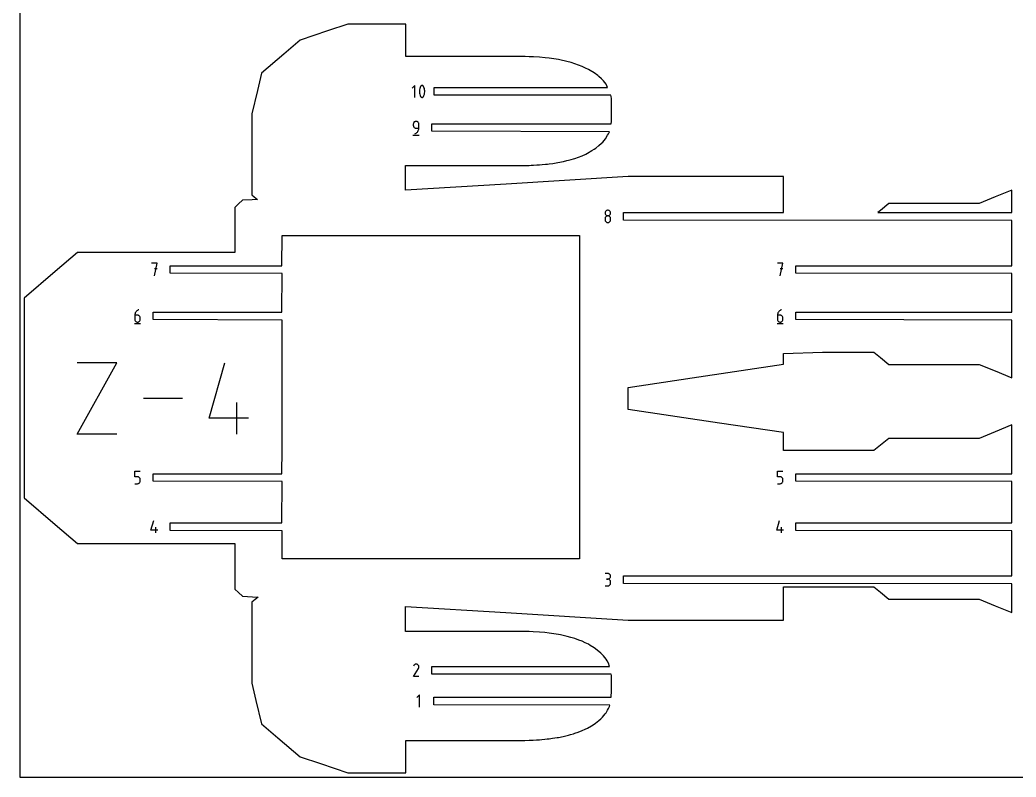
# Model space of a CAD drawing. Extents: x 0 to 900, y 0 to 1000.
# Drawn here: x 0 to 385.2, y 0 to 292.6 of the extents above; entities that cross this region are included whole.
import ezdxf

# ---------------------------------------------------------------- set-up
doc = ezdxf.new("R2010")
doc.units = 0

msp = doc.modelspace()

# ---------------------------------------------------------------- linework, layer by layer
at = {"layer": 'annotation', "color": 1}
for p, q in [((152.740713, 267.288443), (151.714135, 266.261575)), ((152.740713, 262.670723), (152.740713, 267.288443)), ((154.60532, 266.078199), (154.516815, 265.641209)), ((154.738079, 266.506532), (154.60532, 266.078199)), ((154.91509, 266.922794), (154.738079, 266.506532)), ((154.974699, 267.021921), (154.91509, 266.922794)), ((154.91509, 266.922794), (154.91509, 266.922794)), ((155.048988, 267.106394), (154.974699, 267.021921)), ((155.135497, 267.175397), (155.048988, 267.106394)), ((155.231765, 267.228112), (155.135497, 267.175397)), ((155.335334, 267.263721), (155.231765, 267.228112)), ((155.443743, 267.281407), (155.335334, 267.263721)), ((155.554534, 267.280352), (155.443743, 267.281407)), ((155.665246, 267.259738), (155.554534, 267.280352)), ((155.77342, 267.218749), (155.665246, 267.259738)), ((155.81483, 267.196988), (155.77342, 267.218749)), ((155.77342, 267.218749), (155.77342, 267.218749)), ((155.854568, 267.171993), (155.81483, 267.196988)), ((155.892439, 267.143961), (155.854568, 267.171993)), ((155.928251, 267.113091), (155.892439, 267.143961)), ((155.961811, 267.07958), (155.928251, 267.113091)), ((155.992925, 267.043625), (155.961811, 267.07958)), ((156.021401, 267.005426), (155.992925, 267.043625)), ((156.047045, 266.965179), (156.021401, 267.005426)), ((156.069665, 266.923083), (156.047045, 266.965179)), ((156.247534, 266.505964), (156.069665, 266.923083)), ((156.069665, 266.923083), (156.069665, 266.923083)), ((156.380937, 266.076987), (156.247534, 266.505964)), ((156.469871, 265.639568), (156.380937, 266.076987)), ((154.516815, 265.641209), (154.472562, 265.198978)), ((154.472562, 265.198978), (154.472562, 264.754921)), ((154.472562, 264.754921), (154.516815, 264.312454)), ((154.516815, 264.312454), (154.60532, 263.874993)), ((154.60532, 263.874993), (154.738079, 263.445951)), ((154.738079, 263.445951), (154.91509, 263.028746)), ((154.91509, 263.028746), (154.91509, 263.028746)), ((154.91509, 263.028746), (154.937628, 262.986734)), ((154.937628, 262.986734), (154.963083, 262.946688)), ((154.963083, 262.946688), (154.991348, 262.908729)), ((154.991348, 262.908729), (155.022315, 262.872981)), ((155.022315, 262.872981), (155.055879, 262.839563)), ((155.055879, 262.839563), (155.09193, 262.808597)), ((155.09193, 262.808597), (155.130363, 262.780206)), ((155.130363, 262.780206), (155.171069, 262.754511)), ((155.171069, 262.754511), (155.213942, 262.731632)), ((155.213942, 262.731632), (155.213942, 262.731632)), ((155.213942, 262.731632), (155.321263, 262.691513)), ((155.321263, 262.691513), (155.431331, 262.671581)), ((155.431331, 262.671581), (155.541655, 262.671023)), ((155.541655, 262.671023), (155.649749, 262.689028)), ((155.649749, 262.689028), (155.753124, 262.724782)), ((155.753124, 262.724782), (155.849291, 262.777472)), ((155.849291, 262.777472), (155.935762, 262.846287)), ((155.935762, 262.846287), (156.01005, 262.930412)), ((156.01005, 262.930412), (156.069665, 263.029036)), ((156.069665, 263.029036), (156.247534, 263.445383)), ((156.069665, 263.029036), (156.069665, 263.029036)), ((156.247534, 263.445383), (156.380937, 263.873781)), ((156.380937, 263.873781), (156.469871, 264.310813)), ((156.514339, 265.197123), (156.469871, 265.639568)), ((156.469871, 264.310813), (156.514339, 264.753066)), ((156.514339, 264.753066), (156.514339, 265.197123)), ((152.14154, 252.534194), (152.124331, 252.342438)), ((152.124331, 252.342438), (152.124331, 251.808737)), ((152.124331, 251.808737), (152.124331, 251.808737)), ((152.124331, 251.808737), (152.14154, 251.616992)), ((152.191142, 252.714719), (152.14154, 252.534194)), ((152.14154, 251.616992), (152.191142, 251.436494)), ((152.270101, 252.880989), (152.191142, 252.714719)), ((152.191142, 251.436494), (152.270101, 251.270264)), ((152.375377, 253.029979), (152.270101, 252.880989)), ((152.270101, 251.270264), (152.375377, 251.121322)), ((152.503935, 253.158662), (152.375377, 253.029979)), ((152.375377, 251.121322), (152.503935, 250.992689)), ((152.652737, 253.264015), (152.503935, 253.158662)), ((152.503935, 250.992689), (152.652737, 250.887383)), ((152.818744, 253.343013), (152.652737, 253.264015)), ((152.652737, 250.887383), (152.818744, 250.808426)), ((152.998921, 253.39263), (152.818744, 253.343013)), ((152.818744, 250.808426), (152.998921, 250.758836)), ((153.190228, 253.409841), (152.998921, 253.39263)), ((152.998921, 250.758836), (153.190228, 250.741636)), ((153.381933, 253.39263), (153.190228, 253.409841)), ((153.190228, 253.409841), (153.190228, 253.409841)), ((153.190228, 250.741636), (154.256126, 250.741636)), ((153.56232, 253.343013), (153.381933, 253.39263)), ((153.728389, 253.264015), (153.56232, 253.343013)), ((153.877141, 253.158662), (153.728389, 253.264015)), ((154.005575, 253.029979), (153.877141, 253.158662)), ((154.110691, 252.880989), (154.005575, 253.029979)), ((154.189488, 252.714719), (154.110691, 252.880989)), ((154.163656, 250.106936), (154.232526, 250.418004)), ((154.238966, 252.534194), (154.189488, 252.714719)), ((154.232526, 250.418004), (154.256126, 250.741636)), ((154.256126, 252.342438), (154.238966, 252.534194)), ((154.256126, 250.741636), (154.256126, 252.342438)), ((154.256126, 252.342438), (154.256126, 252.342438)), ((151.991131, 248.009841), (154.391131, 248.009841)), ((152.656828, 248.609841), (152.961643, 248.72343)), ((152.656828, 248.609841), (152.656828, 248.609841)), ((152.961643, 248.72343), (153.241426, 248.876966)), ((153.241426, 248.876966), (153.493285, 249.066538)), ((153.493285, 249.066538), (153.714328, 249.288232)), ((153.714328, 249.288232), (153.901665, 249.538138)), ((153.901665, 249.538138), (154.052405, 249.812344)), ((154.052405, 249.812344), (154.163656, 250.106936)), ((226.290273, 218.189538), (226.273074, 217.998679)), ((226.273074, 217.998679), (226.273074, 217.998679)), ((226.273074, 217.998679), (226.290283, 217.806923)), ((226.290273, 216.055841), (226.273074, 215.864175)), ((226.273074, 215.864175), (226.273074, 215.333183)), ((226.33985, 218.369366), (226.290273, 218.189538)), ((226.33985, 216.236296), (226.290273, 216.055841)), ((226.290283, 217.806923), (226.339885, 217.626397)), ((226.418776, 218.535111), (226.33985, 218.369366)), ((226.418776, 216.402514), (226.33985, 216.236296)), ((226.339885, 217.626397), (226.418843, 217.460128)), ((226.524021, 218.683725), (226.418776, 218.535111)), ((226.524021, 216.551465), (226.418776, 216.402514)), ((226.418843, 217.460128), (226.52412, 217.311138)), ((226.652554, 218.812157), (226.524021, 218.683725)), ((226.652554, 216.680124), (226.524021, 216.551465)), ((226.52412, 217.311138), (226.652678, 217.182455)), ((226.801345, 218.917357), (226.652554, 218.812157)), ((226.801345, 216.785462), (226.652554, 216.680124)), ((226.652678, 217.182455), (226.801479, 217.077102)), ((226.967365, 218.996276), (226.801345, 218.917357)), ((226.967365, 216.864451), (226.801345, 216.785462)), ((226.801479, 217.077102), (226.967487, 216.998104)), ((227.147584, 219.045864), (226.967365, 218.996276)), ((227.147584, 216.914065), (226.967365, 216.864451)), ((226.967487, 216.998104), (227.147663, 216.948487)), ((227.338971, 219.063071), (227.147584, 219.045864)), ((227.338971, 216.931276), (227.147584, 216.914065)), ((227.147663, 216.948487), (227.338971, 216.931276)), ((227.530358, 219.045864), (227.338971, 219.063071)), ((227.338971, 219.063071), (227.338971, 219.063071)), ((227.338971, 216.931276), (227.530279, 216.948487)), ((227.530358, 216.914075), (227.338971, 216.931276)), ((227.338971, 216.931276), (227.338971, 216.931276)), ((227.338971, 216.931276), (227.338971, 216.931276)), ((227.530279, 216.948487), (227.710455, 216.998104)), ((227.710577, 218.996276), (227.530358, 219.045864)), ((227.710577, 216.864486), (227.530358, 216.914075)), ((227.710455, 216.998104), (227.876463, 217.077102)), ((227.876597, 218.917357), (227.710577, 218.996276)), ((227.876597, 216.785529), (227.710577, 216.864486)), ((227.876463, 217.077102), (228.025264, 217.182455)), ((228.025388, 218.812157), (227.876597, 218.917357)), ((228.025388, 216.680223), (227.876597, 216.785529)), ((228.025264, 217.182455), (228.153822, 217.311138)), ((228.153921, 218.683725), (228.025388, 218.812157)), ((228.153921, 216.551589), (228.025388, 216.680223)), ((228.153822, 217.311138), (228.259099, 217.460128)), ((228.259165, 218.535111), (228.153921, 218.683725)), ((228.259165, 216.402648), (228.153921, 216.551589)), ((228.259099, 217.460128), (228.338057, 217.626397)), ((228.338092, 218.369366), (228.259165, 218.535111)), ((228.338092, 216.236418), (228.259165, 216.402648)), ((228.338057, 217.626397), (228.387659, 217.806923)), ((228.387669, 218.189538), (228.338092, 218.369366)), ((228.387669, 216.05592), (228.338092, 216.236418)), ((228.387659, 217.806923), (228.404868, 217.998679)), ((228.404868, 217.998679), (228.387669, 218.189538)), ((228.404868, 215.864175), (228.387669, 216.05592)), ((228.404868, 217.998679), (228.404868, 217.998679)), ((228.404868, 215.333183), (228.404868, 215.864175)), ((228.404868, 215.864175), (228.404868, 215.864175)), ((226.273074, 215.333183), (226.273074, 215.333183)), ((226.273074, 215.333183), (226.290283, 215.14153)), ((226.290283, 215.14153), (226.339885, 214.961281)), ((226.339885, 214.961281), (226.418843, 214.795412)), ((226.418843, 214.795412), (226.52412, 214.646898)), ((226.52412, 214.646898), (226.652678, 214.518714)), ((226.652678, 214.518714), (226.801479, 214.413835)), ((226.801479, 214.413835), (226.967487, 214.335238)), ((226.967487, 214.335238), (227.147663, 214.285898)), ((227.147663, 214.285898), (227.338971, 214.26879)), ((227.338971, 214.26879), (227.530279, 214.285898)), ((227.338971, 214.26879), (227.338971, 214.26879)), ((227.530279, 214.285898), (227.710455, 214.335238)), ((227.710455, 214.335238), (227.876463, 214.413835)), ((227.876463, 214.413835), (228.025264, 214.518714)), ((228.025264, 214.518714), (228.153822, 214.646898)), ((228.153822, 214.646898), (228.259099, 214.795412)), ((228.259099, 214.795412), (228.338057, 214.961281)), ((228.338057, 214.961281), (228.387659, 215.14153)), ((228.387659, 215.14153), (228.404868, 215.333183)), ((53.057214, 198.561415), (50.92271, 198.561415)), ((51.990112, 193.761415), (53.057214, 198.561415)), ((295.062551, 198.561415), (292.928047, 198.561415)), ((293.99545, 193.761415), (295.062551, 198.561415)), ((53.057214, 196.423901), (51.990112, 196.423901)), ((295.062551, 196.423901), (293.99545, 196.423901)), ((44.440767, 178.813753), (44.417165, 178.489311)), ((44.417165, 178.489311), (44.417165, 176.893927)), ((45.483062, 178.489311), (44.417165, 178.489311)), ((44.509655, 179.125478), (44.440767, 178.813753)), ((44.620953, 179.420621), (44.509655, 179.125478)), ((44.771784, 179.695317), (44.620953, 179.420621)), ((44.959272, 179.945702), (44.771784, 179.695317)), ((45.180541, 180.16791), (44.959272, 179.945702)), ((45.432715, 180.358076), (45.180541, 180.16791)), ((45.712916, 180.512336), (45.432715, 180.358076)), ((45.674767, 178.472203), (45.483062, 178.489311)), ((45.855153, 178.422863), (45.674767, 178.472203)), ((46.018269, 180.626825), (45.712916, 180.512336)), ((46.021223, 178.344266), (45.855153, 178.422863)), ((46.018269, 180.626825), (46.018269, 180.626825)), ((46.169975, 178.239388), (46.021223, 178.344266)), ((46.298409, 178.111204), (46.169975, 178.239388)), ((46.403524, 177.962689), (46.298409, 178.111204)), ((46.482322, 177.79682), (46.403524, 177.962689)), ((46.5318, 177.616571), (46.482322, 177.79682)), ((46.54896, 177.424919), (46.5318, 177.616571)), ((46.54896, 176.893927), (46.54896, 177.424919)), ((46.54896, 177.424919), (46.54896, 177.424919)), ((292.953154, 178.813753), (292.929552, 178.489311)), ((292.929552, 178.489311), (292.929552, 176.893927)), ((293.99545, 178.489311), (292.929552, 178.489311)), ((293.022042, 179.125478), (292.953154, 178.813753)), ((293.13334, 179.420621), (293.022042, 179.125478)), ((293.284171, 179.695317), (293.13334, 179.420621)), ((293.47166, 179.945702), (293.284171, 179.695317)), ((293.692929, 180.16791), (293.47166, 179.945702)), ((293.945102, 180.358076), (293.692929, 180.16791)), ((294.225303, 180.512336), (293.945102, 180.358076)), ((294.187154, 178.472203), (293.99545, 178.489311)), ((294.367541, 178.422863), (294.187154, 178.472203)), ((294.530656, 180.626825), (294.225303, 180.512336)), ((294.533611, 178.344266), (294.367541, 178.422863)), ((294.530656, 180.626825), (294.530656, 180.626825)), ((294.682362, 178.239388), (294.533611, 178.344266)), ((294.810796, 178.111204), (294.682362, 178.239388)), ((294.915912, 177.962689), (294.810796, 178.111204)), ((294.994709, 177.79682), (294.915912, 177.962689)), ((295.044188, 177.616571), (294.994709, 177.79682)), ((295.061347, 177.424919), (295.044188, 177.616571)), ((295.061347, 176.893927), (295.061347, 177.424919)), ((295.061347, 177.424919), (295.061347, 177.424919)), ((44.283664, 175.226825), (46.683664, 175.226825)), ((44.417165, 176.893927), (44.417165, 176.893927)), ((44.417165, 176.893927), (44.434374, 176.702181)), ((44.434374, 176.702181), (44.483976, 176.521684)), ((44.483976, 176.521684), (44.562935, 176.355454)), ((44.562935, 176.355454), (44.668211, 176.206512)), ((44.668211, 176.206512), (44.796769, 176.077878)), ((44.796769, 176.077878), (44.94557, 175.972573)), ((44.94557, 175.972573), (45.111578, 175.893615)), ((45.111578, 175.893615), (45.291754, 175.844026)), ((45.291754, 175.844026), (45.483062, 175.826825)), ((45.483062, 175.826825), (45.674767, 175.844026)), ((45.483062, 175.826825), (45.483062, 175.826825)), ((45.674767, 175.844026), (45.855153, 175.893615)), ((45.855153, 175.893615), (46.021223, 175.972573)), ((46.021223, 175.972573), (46.169975, 176.077878)), ((46.169975, 176.077878), (46.298409, 176.206512)), ((46.298409, 176.206512), (46.403524, 176.355454)), ((46.403524, 176.355454), (46.482322, 176.521684)), ((46.482322, 176.521684), (46.5318, 176.702181)), ((46.5318, 176.702181), (46.54896, 176.893927)), ((292.796052, 175.226825), (295.196052, 175.226825)), ((292.929552, 176.893927), (292.929552, 176.893927)), ((292.929552, 176.893927), (292.946761, 176.702181)), ((292.946761, 176.702181), (292.996364, 176.521684)), ((292.996364, 176.521684), (293.075322, 176.355454)), ((293.075322, 176.355454), (293.180599, 176.206512)), ((293.180599, 176.206512), (293.309157, 176.077878)), ((293.309157, 176.077878), (293.457958, 175.972573)), ((293.457958, 175.972573), (293.623966, 175.893615)), ((293.623966, 175.893615), (293.804142, 175.844026)), ((293.804142, 175.844026), (293.99545, 175.826825)), ((293.99545, 175.826825), (294.187154, 175.844026)), ((293.99545, 175.826825), (293.99545, 175.826825)), ((294.187154, 175.844026), (294.367541, 175.893615)), ((294.367541, 175.893615), (294.533611, 175.972573)), ((294.533611, 175.972573), (294.682362, 176.077878)), ((294.682362, 176.077878), (294.810796, 176.206512)), ((294.810796, 176.206512), (294.915912, 176.355454)), ((294.915912, 176.355454), (294.994709, 176.521684)), ((294.994709, 176.521684), (295.044188, 176.702181)), ((295.044188, 176.702181), (295.061347, 176.893927)), ((22.182172, 132.546838), (37.456258, 160.055373)), ((37.456258, 160.055373), (22.182172, 160.055373)), ((73.128856, 138.662337), (79.22883, 160.055373)), ((62.815743, 146.301105), (47.774547, 146.301105)), ((83.824512, 132.546838), (83.824512, 144.764036)), ((88.402942, 138.662337), (73.128856, 138.662337)), ((37.456258, 132.546838), (22.182172, 132.546838)), ((44.417165, 116.043569), (44.417165, 118.181083)), ((44.417165, 118.181083), (46.54896, 118.181083)), ((45.483062, 116.043569), (44.417165, 116.043569)), ((45.674449, 116.026461), (45.483062, 116.043569)), ((45.854668, 115.977121), (45.674449, 116.026461)), ((46.020688, 115.898524), (45.854668, 115.977121)), ((46.169479, 115.793645), (46.020688, 115.898524)), ((46.298012, 115.665461), (46.169479, 115.793645)), ((46.403257, 115.516947), (46.298012, 115.665461)), ((292.929552, 116.043569), (292.929552, 118.181083)), ((292.929552, 118.181083), (295.061347, 118.181083)), ((293.99545, 116.043569), (292.929552, 116.043569)), ((294.186837, 116.026461), (293.99545, 116.043569)), ((294.367055, 115.977121), (294.186837, 116.026461)), ((294.533075, 115.898524), (294.367055, 115.977121)), ((294.681867, 115.793645), (294.533075, 115.898524)), ((294.8104, 115.665461), (294.681867, 115.793645)), ((294.915644, 115.516947), (294.8104, 115.665461)), ((44.417165, 113.381083), (45.483062, 113.381083)), ((45.483062, 113.381083), (45.67437, 113.398284)), ((45.483062, 113.381083), (45.483062, 113.381083)), ((45.67437, 113.398284), (45.854546, 113.447873)), ((45.854546, 113.447873), (46.020554, 113.52683)), ((46.020554, 113.52683), (46.169355, 113.632136)), ((46.169355, 113.632136), (46.297913, 113.76077)), ((46.297913, 113.76077), (46.40319, 113.909711)), ((46.40319, 113.909711), (46.482148, 114.075941)), ((46.482183, 115.351078), (46.403257, 115.516947)), ((46.482148, 114.075941), (46.53175, 114.256439)), ((46.53176, 115.170829), (46.482183, 115.351078)), ((46.53175, 114.256439), (46.54896, 114.448184)), ((46.54896, 114.979176), (46.53176, 115.170829)), ((46.54896, 114.448184), (46.54896, 114.979176)), ((46.54896, 114.979176), (46.54896, 114.979176)), ((292.929552, 113.381083), (293.99545, 113.381083)), ((293.99545, 113.381083), (294.186758, 113.398284)), ((293.99545, 113.381083), (293.99545, 113.381083)), ((294.186758, 113.398284), (294.366934, 113.447873)), ((294.366934, 113.447873), (294.532942, 113.52683)), ((294.532942, 113.52683), (294.681743, 113.632136)), ((294.681743, 113.632136), (294.810301, 113.76077)), ((294.810301, 113.76077), (294.915578, 113.909711)), ((294.915578, 113.909711), (294.994536, 114.075941)), ((294.99457, 115.351078), (294.915644, 115.516947)), ((294.994536, 114.075941), (295.044138, 114.256439)), ((295.044148, 115.170829), (294.99457, 115.351078)), ((295.044138, 114.256439), (295.061347, 114.448184)), ((295.061347, 114.979176), (295.044148, 115.170829)), ((295.061347, 114.448184), (295.061347, 114.979176)), ((295.061347, 114.979176), (295.061347, 114.979176)), ((50.685308, 95.456191), (51.7497, 99.18909)), ((52.551607, 94.38909), (52.551607, 96.520885)), ((292.662852, 95.456191), (293.727245, 99.18909)), ((294.529151, 94.38909), (294.529151, 96.520885)), ((53.350503, 95.456191), (50.685308, 95.456191)), ((295.328047, 95.456191), (292.662852, 95.456191)), ((227.338971, 78.664331), (226.273074, 78.664331)), ((227.530675, 78.647124), (227.338971, 78.664331)), ((227.711062, 78.597536), (227.530675, 78.647124)), ((227.877132, 78.518617), (227.711062, 78.597536)), ((228.025884, 78.413416), (227.877132, 78.518617)), ((228.154317, 78.284984), (228.025884, 78.413416)), ((228.259433, 78.136371), (228.154317, 78.284984)), ((228.154317, 76.912398), (228.259433, 77.061387)), ((228.33823, 77.970626), (228.259433, 78.136371)), ((228.259433, 77.061387), (228.33823, 77.227657)), ((228.387709, 77.790798), (228.33823, 77.970626)), ((228.33823, 77.227657), (228.387709, 77.408182)), ((228.404868, 77.599938), (228.387709, 77.790798)), ((228.387709, 77.408182), (228.404868, 77.599938)), ((228.404868, 77.599938), (228.404868, 77.599938)), ((226.273074, 73.87005), (227.338971, 73.87005)), ((227.338971, 76.532536), (226.80527, 76.532536)), ((226.80527, 76.532536), (227.338971, 76.532536)), ((227.338971, 76.532536), (227.530675, 76.549747)), ((227.530675, 76.515329), (227.338971, 76.532536)), ((227.338971, 76.532536), (227.338971, 76.532536)), ((227.338971, 73.87005), (227.530675, 73.887247)), ((227.338971, 73.87005), (227.338971, 73.87005)), ((227.530675, 76.549747), (227.711062, 76.599364)), ((227.711062, 76.465741), (227.530675, 76.515329)), ((227.530675, 73.887247), (227.711062, 73.93681)), ((227.711062, 76.599364), (227.877132, 76.678361)), ((227.877132, 76.386822), (227.711062, 76.465741)), ((227.711062, 73.93681), (227.877132, 74.015697)), ((227.877132, 76.678361), (228.025884, 76.783714)), ((228.025884, 76.281621), (227.877132, 76.386822)), ((227.877132, 74.015697), (228.025884, 74.120865)), ((228.025884, 76.783714), (228.154317, 76.912398)), ((228.154317, 76.15319), (228.025884, 76.281621)), ((228.025884, 74.120865), (228.154317, 74.249272)), ((228.259433, 76.004576), (228.154317, 76.15319)), ((228.154317, 74.249272), (228.259433, 74.397876)), ((228.33823, 75.838831), (228.259433, 76.004576)), ((228.259433, 74.397876), (228.33823, 74.563634)), ((228.387709, 75.659003), (228.33823, 75.838831)), ((228.33823, 74.563634), (228.387709, 74.743503)), ((228.404868, 75.468143), (228.387709, 75.659003)), ((228.387709, 74.743503), (228.404868, 74.934442)), ((228.404868, 74.934442), (228.404868, 75.468143)), ((228.404868, 75.468143), (228.404868, 75.468143)), ((152.2708, 43.106368), (152.130827, 42.837862)), ((152.381879, 43.26388), (152.2708, 43.106368)), ((152.51515, 43.395366), (152.381879, 43.26388)), ((152.666558, 43.499773), (152.51515, 43.395366)), ((152.83205, 43.576049), (152.666558, 43.499773)), ((153.007575, 43.623139), (152.83205, 43.576049)), ((153.189077, 43.639991), (153.007575, 43.623139)), ((153.372504, 43.625553), (153.189077, 43.639991)), ((153.553803, 43.578771), (153.372504, 43.625553)), ((153.728921, 43.498592), (153.553803, 43.578771)), ((153.885545, 43.387374), (153.728921, 43.498592)), ((153.728921, 43.498592), (153.728921, 43.498592)), ((154.0165, 43.253912), (153.885545, 43.387374)), ((154.120621, 43.102299), (154.0165, 43.253912)), ((154.196744, 42.936623), (154.120621, 43.102299)), ((154.243704, 42.760975), (154.196744, 42.936623)), ((154.197964, 42.215103), (154.245478, 42.396124)), ((154.260337, 42.579445), (154.243704, 42.760975)), ((154.245478, 42.396124), (154.260337, 42.579445)), ((152.127817, 38.840069), (154.097666, 42.011272)), ((154.259612, 38.840069), (152.127817, 38.840069)), ((154.097666, 42.011272), (154.10002, 42.014186)), ((154.097666, 42.011272), (154.097666, 42.011272)), ((154.10002, 42.014186), (154.102279, 42.017125)), ((154.102279, 42.017125), (154.104455, 42.020113)), ((154.104455, 42.020113), (154.106565, 42.023176)), ((154.106565, 42.023176), (154.108622, 42.026337)), ((154.108622, 42.026337), (154.110643, 42.029623)), ((154.110643, 42.029623), (154.112641, 42.033057)), ((154.112641, 42.033057), (154.114631, 42.036665)), ((154.114631, 42.036665), (154.11663, 42.040471)), ((154.11663, 42.040471), (154.197964, 42.215103)), ((154.11663, 42.040471), (154.11663, 42.040471)), ((154.541295, 31.776287), (153.474194, 30.708885)), ((154.541295, 26.976287), (154.541295, 31.776287))]:
    msp.add_line(p, q, dxfattribs=at)
at = {"layer": 'boundary', "color": 5}
for p, q in [((126.739994, 291.014711), (118.947955, 288.365418)), ((139.658168, 291.014711), (126.739994, 291.014711)), ((149.182561, 291.014711), (139.658168, 291.014711)), ((149.18256, 286.824133), (149.182561, 291.014711)), ((118.947955, 288.365418), (108.379419, 284.772117)), ((149.182561, 280.244018), (149.18256, 286.824133)), ((108.379419, 284.772117), (102.011675, 279.359541)), ((102.011675, 279.359541), (93.374945, 272.018328)), ((149.182561, 278.456211), (149.182561, 280.244018)), ((150.694177, 278.459173), (149.182561, 278.456211)), ((151.333617, 278.460426), (150.694177, 278.459173)), ((156.544673, 278.462298), (151.333617, 278.460426)), ((158.74904, 278.46309), (156.544673, 278.462298)), ((161.562085, 278.46309), (158.74904, 278.46309)), ((162.752052, 278.463091), (161.562085, 278.46309)), ((167.714505, 278.463091), (162.752052, 278.463091)), ((169.381236, 278.46309), (167.714505, 278.463091)), ((174.614072, 278.46309), (169.381236, 278.46309)), ((176.058205, 278.46309), (174.614072, 278.46309)), ((181.822531, 278.463091), (176.058205, 278.46309)), ((182.832848, 278.463091), (181.822531, 278.463091)), ((189.759267, 278.463091), (182.832848, 278.463091)), ((192.36458, 278.46309), (189.759267, 278.463091)), ((195.354808, 278.419539), (192.36458, 278.46309)), ((196.872278, 278.394332), (195.354808, 278.419539)), ((198.594883, 278.308004), (196.872278, 278.394332)), ((200.923387, 278.17929), (198.594883, 278.308004)), ((203.135596, 277.969971), (200.923387, 278.17929)), ((204.714777, 277.806868), (203.135596, 277.969971)), ((208.284966, 277.269486), (204.714777, 277.806868)), ((208.828077, 277.151992), (208.284966, 277.269486)), ((211.546454, 276.563921), (208.828077, 277.151992)), ((213.159262, 276.116638), (211.546454, 276.563921)), ((214.585587, 275.692027), (213.159262, 276.116638)), ((216.008481, 275.162054), (214.585587, 275.692027)), ((217.353485, 274.661106), (216.008481, 275.162054)), ((218.754075, 274.016702), (217.353485, 274.661106)), ((219.84033, 273.483913), (218.754075, 274.016702)), ((93.374945, 272.018328), (91.806187, 265.351073)), ((220.459127, 273.11047), (219.84033, 273.483913)), ((222.00403, 272.178167), (220.459127, 273.11047)), ((223.489265, 271.070946), (222.00403, 272.178167)), ((223.898788, 270.765668), (223.489265, 271.070946)), ((224.833926, 269.893476), (223.898788, 270.765668)), ((225.611574, 269.083848), (224.833926, 269.893476)), ((160.164569, 263.529583), (160.164569, 266.429583)), ((160.164569, 266.429583), (227.265924, 266.429583)), ((226.687682, 267.720711), (225.611574, 269.083848)), ((226.998961, 267.193064), (226.687682, 267.720711)), ((227.265924, 266.429583), (226.998961, 267.193064)), ((91.806187, 265.351073), (89.67844, 256.308108)), ((228.451097, 263.529583), (160.164569, 263.529583)), ((228.638762, 262.990634), (228.451097, 263.529583)), ((228.714258, 262.21477), (228.638762, 262.990634)), ((228.715161, 261.463099), (228.714258, 262.21477)), ((228.772552, 259.418479), (228.715161, 261.463099)), ((228.757993, 257.390358), (228.772552, 259.418479)), ((89.67844, 256.308108), (89.678441, 243.025279)), ((228.715395, 253.317605), (228.772669, 255.358124)), ((228.772669, 255.358124), (228.757993, 257.390358)), ((159.241132, 249.559841), (159.241131, 252.459841)), ((159.241131, 252.459841), (228.619545, 252.459841)), ((228.619545, 252.459841), (228.715395, 253.317605)), ((227.933742, 249.409841), (159.241132, 249.559841)), ((225.348766, 245.395239), (226.394328, 246.68789)), ((226.394328, 246.68789), (227.270854, 248.048188)), ((227.270854, 248.048188), (227.619909, 248.639911)), ((227.619909, 248.639911), (227.933742, 249.409841)), ((89.678441, 243.025279), (89.678441, 225.009443)), ((222.00392, 242.602537), (222.666589, 243.09673)), ((222.666589, 243.09673), (223.898035, 244.015036)), ((223.898035, 244.015036), (224.867017, 244.919027)), ((224.867017, 244.919027), (225.348766, 245.395239)), ((213.205048, 238.677233), (214.096424, 238.942756)), ((214.096424, 238.942756), (214.586309, 239.088677)), ((214.586309, 239.088677), (215.953636, 239.598223)), ((215.953636, 239.598223), (217.352739, 240.119592)), ((217.352739, 240.119592), (218.796286, 240.784069)), ((218.796286, 240.784069), (219.534114, 241.146136)), ((219.534114, 241.146136), (221.139626, 242.080753)), ((221.139626, 242.080753), (222.00392, 242.602537)), ((149.138896, 233.525561), (149.141608, 236.310655)), ((149.141608, 236.310655), (149.805697, 236.311928)), ((149.805697, 236.311928), (151.375583, 236.314937)), ((151.375583, 236.314937), (153.579955, 236.315729)), ((153.579955, 236.315729), (158.79102, 236.317601)), ((158.79102, 236.317601), (159.980986, 236.317602)), ((159.980986, 236.317602), (162.79403, 236.317601)), ((162.79403, 236.317601), (167.75731, 236.317601)), ((167.75731, 236.317601), (169.423257, 236.317601)), ((169.423257, 236.317601), (174.658313, 236.317602)), ((174.658313, 236.317602), (176.100342, 236.317601)), ((176.100342, 236.317601), (181.868374, 236.317601)), ((181.868374, 236.317601), (182.875207, 236.317601)), ((182.875207, 236.317601), (189.468339, 236.317601)), ((189.468339, 236.317601), (192.365812, 236.317601)), ((192.365812, 236.317601), (195.382435, 236.361599)), ((195.382435, 236.361599), (196.871777, 236.386372)), ((196.871777, 236.386372), (197.740301, 236.429944)), ((197.740301, 236.429944), (198.641595, 236.47516)), ((198.641595, 236.47516), (199.850423, 236.542045)), ((199.850423, 236.542045), (200.923295, 236.601407)), ((200.923295, 236.601407), (201.951414, 236.698777)), ((201.951414, 236.698777), (203.182795, 236.815395)), ((203.182795, 236.815395), (204.044894, 236.904508)), ((204.044894, 236.904508), (204.715424, 236.973818)), ((204.715424, 236.973818), (206.098165, 237.18064)), ((206.098165, 237.18064), (208.020637, 237.468185)), ((208.020637, 237.468185), (210.158095, 237.916369)), ((210.158095, 237.916369), (211.545772, 238.216771)), ((211.545772, 238.216771), (212.155056, 238.385855)), ((212.155056, 238.385855), (213.205048, 238.677233)), ((149.132328, 226.781573), (149.138896, 233.525561)), ((235.215612, 232.078574), (187.977201, 229.171832)), ((270.715531, 232.078574), (235.215612, 232.078574)), ((295.215605, 232.078573), (270.715531, 232.078574)), ((295.215605, 218.118941), (295.215605, 232.078573)), ((187.977201, 229.171832), (149.132328, 226.781573)), ((89.678441, 225.009443), (90.585791, 224.29201)), ((90.585791, 224.29201), (91.891794, 223.259368)), ((377.14013, 224.183827), (370.918082, 221.645229)), ((383.612292, 226.824473), (377.14013, 224.183827)), ((383.612293, 221.242949), (383.612292, 226.824473)), ((84.522006, 221.495995), (83.066853, 220.16634)), ((83.066853, 220.16634), (83.066853, 209.292811)), ((86.059028, 222.900457), (84.522006, 221.495995)), ((89.78262, 223.129583), (86.059028, 222.900457)), ((91.891794, 223.259368), (89.78262, 223.129583)), ((336.008996, 221.645228), (332.714281, 218.956734)), ((355.118039, 221.645228), (336.008996, 221.645228)), ((370.918082, 221.645229), (355.118039, 221.645228)), ((383.612293, 218.268941), (383.612293, 221.242949)), ((233.389573, 215.218941), (233.389573, 218.118941)), ((233.389573, 218.118941), (295.215605, 218.118941)), ((332.714281, 218.956734), (331.687577, 218.118941)), ((331.687577, 218.118941), (383.517292, 218.118941)), ((383.517292, 218.118941), (383.612293, 218.268941)), ((383.612293, 215.068941), (233.389573, 215.218941)), ((383.517292, 197.611415), (383.612293, 215.068941)), ((83.066853, 209.292811), (83.066853, 202.697221)), ((22.290791, 202.697221), (13.662063, 195.362809)), ((41.659436, 202.697221), (22.290791, 202.697221)), ((83.066853, 202.697221), (41.659436, 202.697221)), ((300.046052, 194.711414), (300.046052, 197.611415)), ((300.046052, 197.611415), (383.517292, 197.611415)), ((13.662063, 195.362809), (1.587501, 185.09944)), ((383.612292, 194.561415), (300.046052, 194.711414)), ((383.612292, 180.311795), (383.612292, 194.561415)), ((1.587501, 185.09944), (1.5875, 146.090987)), ((300.046052, 176.776825), (300.046052, 179.676825)), ((300.046052, 179.676825), (383.517292, 179.676825)), ((383.517292, 179.676825), (383.612292, 180.311795)), ((383.612292, 176.626825), (300.046052, 176.776825)), ((383.612292, 159.896632), (383.612292, 176.626825)), ((295.215605, 163.741405), (310.338632, 164.229284)), ((295.215605, 159.563816), (295.215605, 163.741405)), ((310.338632, 164.229284), (330.206395, 164.229284)), ((330.206395, 164.229284), (332.714281, 162.182845)), ((332.714281, 162.182845), (336.008996, 159.494351)), ((259.948942, 154.289161), (295.215605, 159.563816)), ((336.008996, 159.494351), (351.809039, 159.494352)), ((351.809039, 159.494352), (370.918082, 159.494352)), ((370.918082, 159.494352), (377.140129, 156.955755)), ((383.612292, 154.315112), (383.612292, 159.896632)), ((235.215612, 150.589923), (259.948942, 154.289161)), ((377.140129, 156.955755), (383.612292, 154.315112)), ((235.215613, 145.593812), (235.215612, 150.589923)), ((1.5875, 146.090987), (1.5875, 107.898314)), ((235.215613, 142.089923), (235.215613, 145.593812)), ((270.482276, 136.815269), (235.215613, 142.089923)), ((295.215605, 133.11603), (270.482276, 136.815269)), ((383.612292, 136.080434), (377.14013, 133.439792)), ((383.612292, 130.498912), (383.612292, 136.080434)), ((295.215604, 126.893017), (295.215605, 133.11603)), ((377.14013, 133.439792), (370.918082, 130.901195)), ((332.714282, 128.212702), (330.206396, 126.166264)), ((336.008997, 130.901195), (332.714282, 128.212702)), ((355.118039, 130.901195), (336.008997, 130.901195)), ((370.918082, 130.901195), (355.118039, 130.901195)), ((383.517292, 117.231083), (383.612292, 130.498912)), ((295.215605, 126.166263), (295.215604, 126.893017)), ((310.338632, 126.166264), (295.215605, 126.166263)), ((330.206396, 126.166264), (310.338632, 126.166264)), ((300.046052, 114.331083), (300.046052, 117.231083)), ((300.046052, 117.231083), (383.517292, 117.231083)), ((383.612292, 114.181083), (300.046052, 114.331083)), ((383.517292, 98.23909), (383.612292, 114.181083)), ((1.5875, 107.898314), (13.662064, 97.634944)), ((13.662064, 97.634944), (22.290791, 90.300533)), ((300.046052, 95.33909), (300.046052, 98.23909)), ((300.046052, 98.23909), (383.517292, 98.23909)), ((383.612292, 95.189091), (300.046052, 95.33909)), ((383.612292, 89.567758), (383.612292, 95.189091)), ((22.290791, 90.300533), (41.659436, 90.300533)), ((41.659436, 90.300533), (83.066853, 90.300533)), ((83.066853, 90.300533), (83.066853, 83.629016)), ((383.517293, 77.719899), (383.612292, 89.567758)), ((83.066853, 83.629016), (83.066853, 72.630311)), ((233.389573, 74.819899), (233.389573, 77.719899)), ((233.389573, 77.719899), (383.517293, 77.719899)), ((383.612293, 74.669899), (233.389573, 74.819899)), ((295.215604, 72.090554), (295.215605, 73.485244)), ((295.215605, 73.485244), (310.338632, 73.485243)), ((310.338632, 73.485243), (330.206395, 73.485243)), ((330.206395, 73.485243), (332.71428, 71.438807)), ((383.612293, 69.152597), (383.612293, 74.669899)), ((83.066853, 72.630311), (84.521918, 71.299547)), ((84.521918, 71.299547), (86.058846, 69.893911)), ((86.058846, 69.893911), (89.912372, 69.65383)), ((89.912372, 69.65383), (92.111778, 69.516803)), ((92.111778, 69.516803), (91.026856, 68.658965)), ((295.215605, 60.601116), (295.215604, 72.090554)), ((332.71428, 71.438807), (336.008996, 68.750316)), ((91.026856, 68.658965), (89.678441, 67.592785)), ((89.678441, 67.592785), (89.678441, 54.309954)), ((149.138847, 59.128498), (149.132192, 65.9643)), ((149.132192, 65.9643), (187.895052, 63.54929)), ((336.008996, 68.750316), (351.809039, 68.750316)), ((351.809039, 68.750316), (370.918082, 68.750316)), ((370.918082, 68.750316), (377.140129, 66.211721)), ((377.140129, 66.211721), (383.612292, 63.571078)), ((383.612292, 63.571078), (383.612293, 69.152597)), ((187.895052, 63.54929), (235.215612, 60.601116)), ((149.141608, 56.291568), (149.138847, 59.128498)), ((235.215612, 60.601116), (259.715686, 60.601116)), ((259.715686, 60.601116), (295.215605, 60.601116)), ((89.678441, 54.309954), (89.678441, 36.294116)), ((150.591409, 56.28861), (149.141608, 56.291568)), ((151.204701, 56.287359), (150.591409, 56.28861)), ((156.535851, 56.285436), (151.204701, 56.287359)), ((158.791019, 56.284622), (156.535851, 56.285436)), ((161.483978, 56.284622), (158.791019, 56.284622)), ((162.623146, 56.284622), (161.483978, 56.284622)), ((167.583061, 56.284622), (162.623146, 56.284622)), ((169.252212, 56.284622), (167.583061, 56.284622)), ((174.478237, 56.284622), (169.252212, 56.284622)), ((175.928809, 56.284622), (174.478237, 56.284622)), ((181.681769, 56.284622), (175.928809, 56.284622)), ((182.702795, 56.284622), (181.681769, 56.284622)), ((189.628163, 56.284622), (182.702795, 56.284622)), ((192.361488, 56.284622), (189.628163, 56.284622)), ((195.269859, 56.242424), (192.361488, 56.284622)), ((196.874493, 56.215858), (195.269859, 56.242424)), ((198.45004, 56.137169), (196.874493, 56.215858)), ((200.92425, 56.000815), (198.45004, 56.137169)), ((202.986055, 55.806312), (200.92425, 56.000815)), ((204.713199, 55.628406), (202.986055, 55.806312)), ((208.280276, 55.09103), (204.713199, 55.628406)), ((209.092701, 54.915674), (208.280276, 55.09103)), ((211.549286, 54.385453), (209.092701, 54.915674)), ((212.995307, 53.985336), (211.549286, 54.385453)), ((214.583348, 53.513552), (212.995307, 53.985336)), ((216.176525, 52.921364), (214.583348, 53.513552)), ((217.356897, 52.482632), (216.176525, 52.921364)), ((218.578493, 51.92173), (217.356897, 52.482632)), ((219.837297, 51.305444), (218.578493, 51.92173)), ((220.557952, 50.871332), (219.837297, 51.305444)), ((222.004969, 49.999698), (220.557952, 50.871332)), ((223.903244, 48.587187), (222.004969, 49.999698)), ((224.639984, 47.901342), (223.903244, 48.587187)), ((225.653214, 46.847979), (224.639984, 47.901342)), ((226.685727, 45.542231), (225.653214, 46.847979)), ((159.244316, 39.790108), (159.244317, 42.690108)), ((159.244317, 42.690108), (227.982816, 42.690108)), ((227.031276, 44.957553), (226.685727, 45.542231)), ((227.619458, 43.962312), (227.031276, 44.957553)), ((227.982816, 42.690108), (227.619458, 43.962312)), ((228.615372, 39.790108), (159.244316, 39.790108)), ((228.7108, 39.28463), (228.615372, 39.790108)), ((228.773187, 37.066283), (228.7108, 39.28463)), ((89.678441, 36.294116), (91.247199, 29.626865)), ((228.759773, 35.211877), (228.773187, 37.066283)), ((228.773093, 33.361225), (228.759773, 35.211877)), ((160.058196, 27.926287), (160.058196, 30.826287)), ((160.058196, 30.826287), (228.615414, 30.826287)), ((228.615414, 30.826287), (228.773093, 33.361225)), ((91.247199, 29.626865), (93.374946, 20.583906)), ((228.156591, 27.776287), (160.058196, 27.926287)), ((227.619466, 26.461442), (227.934532, 27.232606)), ((227.934532, 27.232606), (228.156591, 27.776287)), ((224.606314, 22.490055), (225.294087, 23.168292)), ((225.294087, 23.168292), (226.350487, 24.457883)), ((226.350487, 24.457883), (226.68551, 24.881512)), ((226.68551, 24.881512), (227.237914, 25.815881)), ((227.237914, 25.815881), (227.619466, 26.461442)), ((93.374946, 20.583906), (99.742689, 15.17132)), ((219.454162, 18.931089), (221.069753, 19.860704)), ((221.069753, 19.860704), (222.00525, 20.424068)), ((222.00525, 20.424068), (222.607547, 20.872016)), ((222.607547, 20.872016), (223.904151, 21.836556)), ((223.904151, 21.836556), (224.606314, 22.490055)), ((208.279003, 15.332724), (210.059721, 15.716768)), ((210.059721, 15.716768), (211.550243, 16.038302)), ((211.550243, 16.038302), (212.065002, 16.180627)), ((212.065002, 16.180627), (212.949372, 16.425206)), ((212.949372, 16.425206), (214.002665, 16.737917)), ((214.002665, 16.737917), (214.582856, 16.910208)), ((214.582856, 16.910208), (215.86872, 17.387844)), ((215.86872, 17.387844), (217.357868, 17.941117)), ((217.357868, 17.941117), (218.536017, 18.481822)), ((218.536017, 18.481822), (219.454162, 18.931089)), ((99.742689, 15.17132), (108.379419, 7.830094)), ((149.182561, 9.783841), (149.182561, 14.146012)), ((149.182561, 14.146012), (149.771199, 14.144773)), ((149.771199, 14.144773), (151.162724, 14.141845)), ((151.162724, 14.141845), (153.417892, 14.141039)), ((153.417892, 14.141039), (158.74904, 14.139133)), ((158.74904, 14.139133), (159.88821, 14.139132)), ((159.88821, 14.139132), (162.581171, 14.139132)), ((162.581171, 14.139132), (167.540259, 14.139133)), ((167.540259, 14.139133), (169.210193, 14.139133)), ((169.210193, 14.139133), (174.434008, 14.139133)), ((174.434008, 14.139133), (175.88668, 14.139133)), ((175.88668, 14.139133), (181.635928, 14.139133)), ((181.635928, 14.139133), (182.660436, 14.139133)), ((182.660436, 14.139133), (189.22688, 14.139132)), ((189.22688, 14.139132), (192.360718, 14.139132)), ((192.360718, 14.139132), (195.242299, 14.180885)), ((195.242299, 14.180885), (196.87543, 14.20789)), ((196.87543, 14.20789), (197.627415, 14.2454)), ((197.627415, 14.2454), (198.403312, 14.284114)), ((198.403312, 14.284114), (199.736209, 14.357489)), ((199.736209, 14.357489), (200.924715, 14.422933)), ((200.924715, 14.422933), (201.84359, 14.509522)), ((201.84359, 14.509522), (202.938814, 14.612758)), ((202.938814, 14.612758), (203.935022, 14.715275)), ((203.935022, 14.715275), (204.712875, 14.795343)), ((204.712875, 14.795343), (205.99513, 14.986302)), ((205.99513, 14.986302), (207.770694, 15.250792)), ((207.770694, 15.250792), (208.279003, 15.332724)), ((108.379419, 7.830094), (116.171457, 5.180802)), ((149.182561, 4.67716), (149.182561, 9.783841)), ((116.171457, 5.180802), (126.739993, 1.5875)), ((149.182561, 1.5875), (149.182561, 4.67716)), ((126.739993, 1.5875), (136.264387, 1.5875)), ((136.264387, 1.5875), (149.182561, 1.5875))]:
    msp.add_line(p, q, dxfattribs=at)
at = {"layer": 'frame', "color": 5}
for p, q in [((0, 1000), (0, 0)), ((0, 0), (900, 0))]:
    msp.add_line(p, q, dxfattribs=at)
at = {"layer": 'hole', "color": 5}
for p, q in [((101.284828, 197.611415), (101.379828, 209.290811)), ((101.379828, 209.290811), (140.29867, 209.290811)), ((140.29867, 209.290811), (216.379811, 209.290811)), ((216.379811, 209.290811), (216.379811, 151.080275)), ((58.040714, 197.611414), (101.284828, 197.611415)), ((58.040714, 194.711415), (58.040714, 197.611414)), ((101.379828, 194.561414), (58.040714, 194.711415)), ((101.284829, 179.676826), (101.379828, 194.561414)), ((51.533664, 179.676825), (101.284829, 179.676826)), ((51.533664, 176.776825), (51.533664, 179.676825)), ((101.379828, 176.626826), (51.533664, 176.776825)), ((101.379828, 126.593906), (101.379828, 176.626826)), ((216.379811, 151.080275), (216.379812, 84.29081)), ((101.284828, 117.231083), (101.379828, 126.593906)), ((51.533664, 114.331083), (51.533664, 117.231083)), ((51.533664, 117.231083), (101.284828, 117.231083)), ((101.379828, 114.181084), (51.533664, 114.331083)), ((101.284829, 98.23909), (101.379828, 114.181084)), ((58.068508, 95.33909), (58.068507, 98.23909)), ((58.068507, 98.23909), (101.284829, 98.23909)), ((101.379828, 95.189091), (58.068508, 95.33909)), ((101.379828, 84.29081), (101.379828, 95.189091)), ((140.298671, 84.29081), (101.379828, 84.29081)), ((216.379812, 84.29081), (140.298671, 84.29081))]:
    msp.add_line(p, q, dxfattribs=at)

doc.saveas('drawing.dxf')
